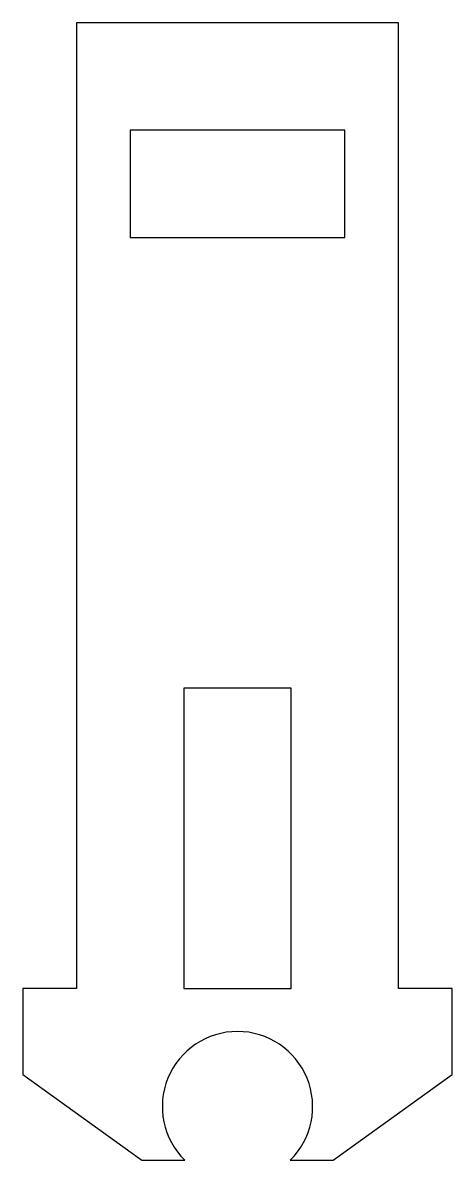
# Model space of a CAD drawing. Header units: millimetres. Extents: x -0.6 to 19.4, y 0 to 53.
import ezdxf

# ---------------------------------------------------------------- set-up
doc = ezdxf.new("R2010")
doc.units = ezdxf.units.MM

msp = doc.modelspace()

# ---------------------------------------------------------------- linework, layer by layer
at = {"color": 7, "linetype": 'Continuous', "lineweight": 25}
for p, q in [((16.949, 53), (1.949, 53)), ((1.949, 53), (1.949, 8)), ((16.949, 8), (16.949, 53)), ((4.449, 48), (4.449, 43)), ((14.449, 48), (4.449, 48)), ((14.449, 43), (14.449, 48)), ((4.449, 43), (14.449, 43)), ((6.949, 22), (6.949, 8)), ((11.949, 22), (6.949, 22)), ((11.949, 8), (11.949, 22)), ((1.949, 8), (-0.551, 8)), ((-0.551, 8), (-0.551, 4)), ((6.949, 8), (11.949, 8)), ((19.449, 8), (16.949, 8)), ((19.449, 4), (19.449, 8)), ((-0.551, 4), (5, 0)), ((13.899, 0), (19.449, 4)), ((5, 0), (7, 0)), ((11.899, 0), (13.899, 0))]:
    msp.add_line(p, q, dxfattribs=at)
msp.add_arc((9.449, 2.5), 3.5, 314.4153, 225.5847, dxfattribs=at)

doc.saveas('drawing.dxf')
